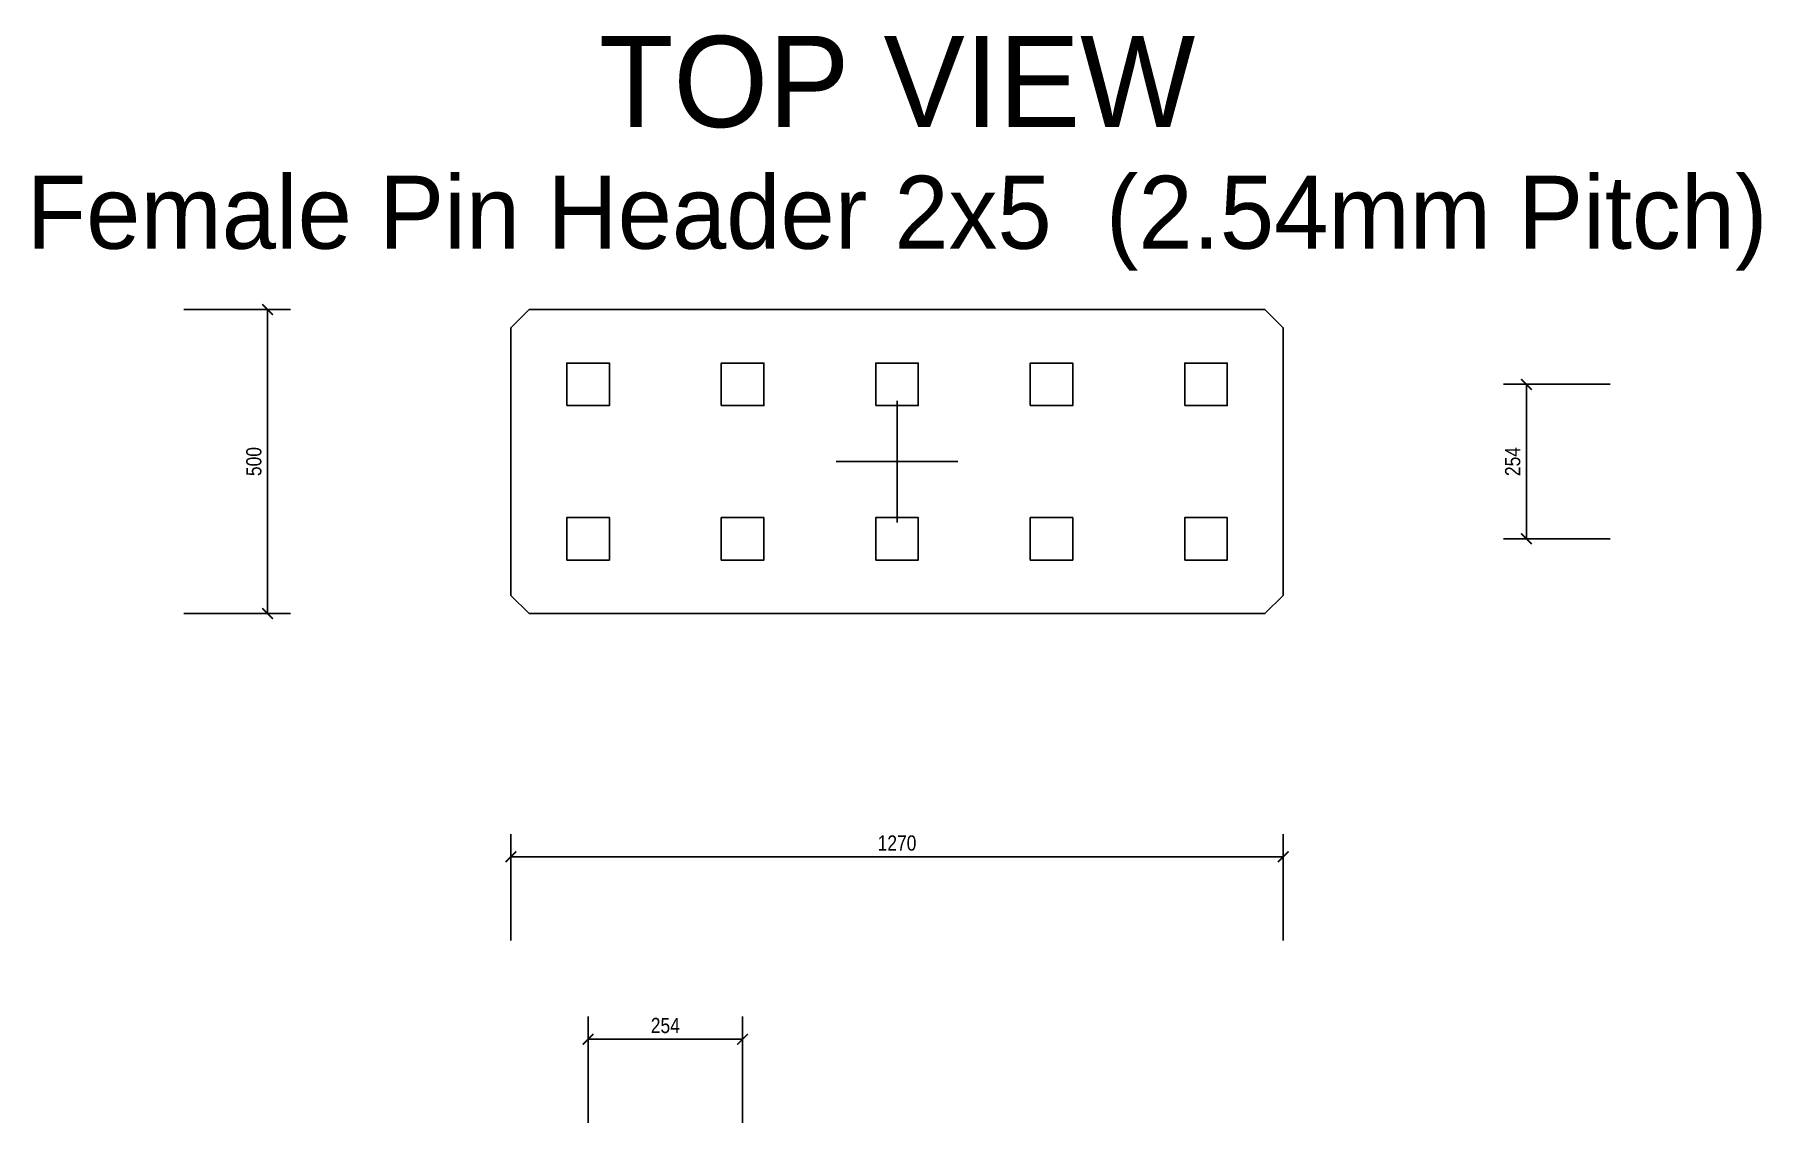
# Model space of a CAD drawing. Header units: millimetres. Extents: x -14.2 to 14.2, y -11 to 7.
import ezdxf
from ezdxf.enums import TextEntityAlignment as Align

# ---------------------------------------------------------------- set-up
doc = ezdxf.new("R2010")
doc.units = ezdxf.units.MM
doc.linetypes.add('CENTER', pattern=[5.08, 3.175, -0.635, 0.635, -0.635])
doc.layers.add('CENTER', color=1, linetype='CENTER')
doc.layers.add('TEXT', color=7, linetype='Continuous')
doc.styles.add('OpenSansCondensed-Light', font='OpenSansCondensed-Light.ttf')
doc.dimstyles.new('EZDXF', dxfattribs={"dimtxt": 0.25, "dimasz": 0.175, "dimexe": 0.375, "dimexo": 0.125, "dimgap": 0.1, "dimtad": 1, "dimlfac": 100, "dimzin": 12, "dimdsep": 46, "dimtxsty": 'OpenSansCondensed-Light', "dimblk": 'ARCHTICK', "dimcen": 2.5, "dimazin": 3, "dimtfac": 0.5, "dimtmove": 2, "dimatfit": 3})

# ---------------------------------------------------------------- blocks, each defined once
blk = doc.blocks.new('_ARCHTICK')
at = {"color": 0, "linetype": 'BYBLOCK', "const_width": 0.15}
blk.add_lwpolyline([(-0.5, -0.5), (0.5, 0.5)], dxfattribs=at)

msp = doc.modelspace()

# ---------------------------------------------------------------- linework, layer by layer
for points in [[(-6.05, -2.5), (6.05, -2.5), (6.35, -2.2), (6.35, 2.2), (6.05, 2.5), (-6.05, 2.5), (-6.35, 2.2), (-6.35, -2.2), (-6.05, -2.5)], [(-5.43, 0.92), (-4.73, 0.92), (-4.73, 1.62), (-5.43, 1.62), (-5.43, 0.92)], [(-2.89, 0.92), (-2.19, 0.92), (-2.19, 1.62), (-2.89, 1.62), (-2.89, 0.92)], [(-0.35, 0.92), (0.35, 0.92), (0.35, 1.62), (-0.35, 1.62), (-0.35, 0.92)], [(2.19, 0.92), (2.89, 0.92), (2.89, 1.62), (2.19, 1.62), (2.19, 0.92)], [(4.73, 0.92), (5.43, 0.92), (5.43, 1.62), (4.73, 1.62), (4.73, 0.92)], [(-5.43, -1.62), (-4.73, -1.62), (-4.73, -0.92), (-5.43, -0.92), (-5.43, -1.62)], [(-2.89, -1.62), (-2.19, -1.62), (-2.19, -0.92), (-2.89, -0.92), (-2.89, -1.62)], [(-0.35, -1.62), (0.35, -1.62), (0.35, -0.92), (-0.35, -0.92), (-0.35, -1.62)], [(2.19, -1.62), (2.89, -1.62), (2.89, -0.92), (2.19, -0.92), (2.19, -1.62)], [(4.73, -1.62), (5.43, -1.62), (5.43, -0.92), (4.73, -0.92), (4.73, -1.62)]]:
    msp.add_lwpolyline(points)
at = {"layer": 'CENTER'}
for p, q in [((0, -1), (0, 1)), ((-1, 0), (1, 0))]:
    msp.add_line(p, q, dxfattribs=at)

# ---------------------------------------------------------------- texts
at = {"layer": 'TEXT'}
for s, height, p in [('TOP VIEW', 1.5, (0, 5.5)), ('Female Pin Header 2x5  (2.54mm Pitch)', 1.2, (0, 3.5))]:
    msp.add_text(s, height=height, dxfattribs=at).set_placement(p, align=Align.CENTER)

# ---------------------------------------------------------------- dimensions: what is measured, and where the dimension line sits
for base, p1, p2 in [((-10.35, -2.5), (-11.85, -2.5), (-11.85, 2.5)), ((10.35, -1.27), (11.85, -1.27), (11.85, 1.27))]:
    msp.add_linear_dim(base=base, p1=p1, p2=p2, angle=90, dimstyle='EZDXF').render()
for base, p1, p2 in [((-6.35, -6.5), (-6.35, -8), (6.35, -8)), ((-5.08, -9.5), (-5.08, -11), (-2.54, -11))]:
    msp.add_linear_dim(base=base, p1=p1, p2=p2, dimstyle='EZDXF').render()

doc.saveas('drawing.dxf')
